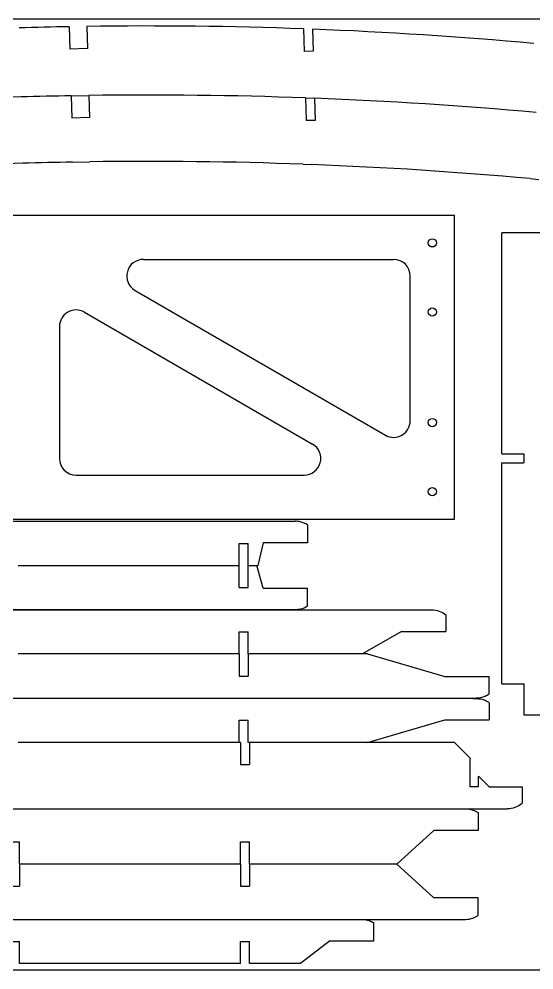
# Model space of a CAD drawing. Header units: millimetres. Extents: x -591 to -200, y 182 to 518.
# Drawn here: x -545.14 to -521.85, y 269.88 to 312.88 of the extents above; entities that cross this region are included whole.
import ezdxf

# ---------------------------------------------------------------- set-up
doc = ezdxf.new("R2010")
doc.units = ezdxf.units.MM
doc.header["$MEASUREMENT"] = 0
doc.layers.add('pic', color=7, linetype='Continuous')

msp = doc.modelspace()

# ---------------------------------------------------------------- linework, layer by layer
at = {"color": 7, "linetype": 'Continuous', "lineweight": 25}
for p, q in [((-542.8701, 312.5332), (-542.8402, 311.5227)), ((-532.27, 312.4351), (-532.2396, 311.4087)), ((-545.0531, 309.3557), (-555.0547, 309.0595)), ((-542.7791, 309.4097), (-542.7492, 308.3992)), ((-532.1791, 309.3116), (-532.1487, 308.2851)), ((-544.9644, 306.357), (-554.9659, 306.0608)), ((-580.049, 304.0089), (-525.4455, 304.0089)), ((-525.4455, 290.2589), (-525.4455, 304.0089)), ((-521.3036, 303.2159), (-523.3036, 303.2159)), ((-523.3036, 293.2159), (-523.3036, 303.2159)), ((-539.5189, 302.0089), (-528.1955, 302.0089)), ((-527.4455, 294.7137), (-527.4455, 301.2589)), ((-539.8942, 300.6095), (-528.5709, 294.0644)), ((-542.188, 299.6254), (-531.8647, 293.6582)), ((-543.3134, 298.976), (-543.3134, 293.0089)), ((-523.3036, 282.8159), (-523.3036, 292.8159)), ((-542.5634, 292.2589), (-532.24, 292.2589)), ((-580.049, 290.2589), (-525.4455, 290.2589)), ((-532.0946, 290.0111), (-532.0946, 289.1888)), ((-545.1812, 288.1685), (-535.1812, 288.1685)), ((-545.1812, 288.1685), (-535.1812, 288.1685)), ((-535.1812, 287.1685), (-535.1812, 288.1685)), ((-534.7812, 288.1685), (-534.3385, 288.1685)), ((-534.7812, 287.1685), (-534.7812, 288.1685)), ((-535.1812, 287.1685), (-534.7812, 287.1685)), ((-532.0946, 286.3259), (-532.0946, 287.1482)), ((-525.8388, 285.9457), (-525.8388, 285.1885)), ((-535.1812, 284.1685), (-545.1812, 284.1685)), ((-535.1812, 284.1685), (-545.1812, 284.1685)), ((-529.6056, 284.1685), (-534.7812, 284.1685)), ((-529.3735, 284.1685), (-534.7812, 284.1685)), ((-523.8748, 282.3704), (-523.8748, 283.1485)), ((-523.8748, 281.9666), (-523.8748, 281.1885)), ((-521.4355, 281.3947), (-522.2836, 281.3947)), ((-535.1812, 280.1685), (-545.1812, 280.1685)), ((-535.1226, 280.1685), (-545.1226, 280.1685)), ((-529.3735, 280.1685), (-534.7812, 280.1685)), ((-525.4392, 280.1685), (-534.7226, 280.1685)), ((-522.361, 277.4392), (-522.361, 278.1485)), ((-524.3735, 276.9941), (-524.3735, 276.1885)), ((-535.1226, 274.6685), (-545.1226, 274.6685)), ((-535.1226, 274.6685), (-545.1226, 274.6685)), ((-528.0465, 274.6685), (-534.7226, 274.6685)), ((-528.0465, 274.6685), (-534.7226, 274.6685)), ((-524.3735, 272.3429), (-524.3735, 273.1485)), ((-529.0996, 272.0241), (-529.0996, 271.1885)), ((-535.1226, 270.1685), (-545.1226, 270.1685)), ((-532.4119, 270.1685), (-534.7226, 270.1685))]:
    msp.add_line(p, q, dxfattribs=at)
for p, q in [((-542.0701, 312.5459), (-542.0405, 311.5464)), ((-531.8694, 312.4201), (-531.8398, 311.4205)), ((-542.0405, 311.5464), (-542.8402, 311.5227)), ((-531.8398, 311.4205), (-532.2396, 311.4087)), ((-542.7791, 309.4097), (-541.9792, 309.4224)), ((-541.9792, 309.4224), (-541.9496, 308.4229)), ((-532.1791, 309.3116), (-531.7785, 309.2965)), ((-531.7785, 309.2965), (-531.7489, 308.297)), ((-541.9496, 308.4229), (-542.7492, 308.3992)), ((-531.7489, 308.297), (-532.1487, 308.2851)), ((-542.7253, 306.4102), (-541.9377, 306.4227)), ((-532.2884, 306.3136), (-531.894, 306.2988)), ((-522.0247, 305.6636), (-521.6296, 305.6275)), ((-523.3036, 293.2159), (-522.3036, 293.2159)), ((-522.3036, 293.2159), (-522.3036, 292.8159)), ((-523.3036, 292.8159), (-522.3036, 292.8159)), ((-579.3419, 290.1685), (-532.6489, 290.1685)), ((-535.1812, 288.1685), (-535.1812, 289.1685)), ((-535.1812, 289.1685), (-534.7812, 289.1685)), ((-534.7812, 288.1685), (-534.7812, 289.1685)), ((-534.0946, 289.1888), (-534.3385, 288.1685)), ((-532.0946, 289.1888), (-534.0946, 289.1888)), ((-534.7812, 288.1685), (-534.3812, 288.1685)), ((-534.0946, 287.1482), (-534.3812, 288.1685)), ((-534.0946, 287.1482), (-532.0946, 287.1482)), ((-585.5184, 286.1685), (-526.4724, 286.1685)), ((-535.1812, 284.1685), (-535.1812, 285.1685)), ((-535.1812, 285.1685), (-534.7812, 285.1685)), ((-534.7812, 284.1685), (-534.7812, 285.1685)), ((-527.8388, 285.1885), (-529.6056, 284.1685)), ((-527.8388, 285.1885), (-525.8388, 285.1885)), ((-535.1812, 284.1685), (-535.1812, 283.1685)), ((-534.7812, 284.1685), (-534.7812, 283.1685)), ((-529.3735, 284.1685), (-525.8748, 283.1485)), ((-535.1812, 283.1685), (-534.7812, 283.1685)), ((-525.8748, 283.1485), (-523.8748, 283.1485)), ((-523.3036, 282.8159), (-522.2836, 282.8159)), ((-522.2836, 281.3947), (-522.2836, 282.8159)), ((-587.2096, 282.1685), (-524.7812, 282.1685)), ((-587.2096, 282.1685), (-524.7812, 282.1685)), ((-535.1812, 280.1685), (-535.1812, 281.1685)), ((-535.1812, 281.1685), (-534.7812, 281.1685)), ((-534.7812, 280.1685), (-534.7812, 281.1685)), ((-529.3735, 280.1685), (-525.8748, 281.1885)), ((-525.8748, 281.1885), (-523.8748, 281.1885)), ((-535.1226, 280.1685), (-535.1226, 279.1685)), ((-534.7226, 280.1685), (-534.7226, 279.1685)), ((-524.7426, 279.472), (-525.4392, 280.1685)), ((-535.1226, 279.1685), (-534.7226, 279.1685)), ((-524.7426, 279.472), (-524.7426, 278.1685)), ((-524.3631, 278.1685), (-524.361, 278.6485)), ((-523.861, 278.1485), (-524.361, 278.6485)), ((-524.3775, 278.1685), (-524.7426, 278.1685)), ((-522.361, 278.1485), (-523.861, 278.1485)), ((-588.8341, 277.1685), (-523.0396, 277.1685)), ((-586.9327, 277.1685), (-524.9411, 277.1685)), ((-526.3735, 276.1885), (-528.0465, 274.6685)), ((-524.3735, 276.1885), (-526.3735, 276.1885)), ((-545.9226, 275.6685), (-545.1226, 275.6685)), ((-545.1226, 274.6685), (-545.1226, 275.6685)), ((-535.1226, 274.6685), (-535.1226, 275.6685)), ((-535.1226, 275.6685), (-534.7226, 275.6685)), ((-534.7226, 274.6685), (-534.7226, 275.6685)), ((-545.1226, 274.6685), (-545.1226, 273.6685)), ((-535.1226, 274.6685), (-535.1226, 273.6685)), ((-534.7226, 274.6685), (-534.7226, 273.6685)), ((-526.3735, 273.1485), (-528.0465, 274.6685)), ((-545.9226, 273.6685), (-545.1226, 273.6685)), ((-535.1226, 273.6685), (-534.7226, 273.6685)), ((-524.3735, 273.1485), (-526.3735, 273.1485)), ((-586.9327, 272.1685), (-524.9411, 272.1685)), ((-582.2352, 272.1685), (-529.6385, 272.1685)), ((-545.5226, 271.1685), (-545.1226, 271.1685)), ((-545.1226, 270.1685), (-545.1226, 271.1685)), ((-535.1226, 270.1685), (-535.1226, 271.1685)), ((-535.1226, 271.1685), (-534.7226, 271.1685)), ((-534.7226, 270.1685), (-534.7226, 271.1685)), ((-531.0996, 271.1885), (-532.4119, 270.1685)), ((-529.0996, 271.1885), (-531.0996, 271.1885))]:
    msp.add_line(p, q)
for centre in [(-526.4455, 302.7589), (-526.4455, 299.6339), (-526.4455, 294.6339), (-526.4455, 291.5089)]:
    msp.add_circle(centre, 0.1875, dxfattribs=at)
for centre, radius, start, end in [((-539.3743, 117.623), 194.9415, 91.027511, 91.696062), ((-539.3743, 117.623), 194.9415, 87.911501, 90.792359), ((-539.3743, 117.623), 194.9415, 84.84122, 87.793671), ((-539.2834, 114.4995), 194.9415, 91.027511, 91.696062), ((-539.2834, 114.4995), 194.9415, 87.911501, 90.792359), ((-539.2834, 114.4995), 194.9415, 84.84122, 87.793671), ((-539.2834, 114.4995), 191.9415, 91.027511, 91.696062), ((-539.2834, 114.4995), 191.9415, 87.911501, 90.792359), ((-539.2834, 114.4995), 191.9415, 84.84122, 87.793671), ((-539.5189, 301.2589), 0.75, 90, 239.97109), ((-528.1955, 301.2589), 0.75, 0, 90), ((-542.5634, 298.976), 0.75, 59.97109, 180), ((-528.1955, 294.7137), 0.75, 239.97109, 0), ((-532.24, 293.0089), 0.75, 270, 59.97109), ((-542.5634, 293.0089), 0.75, 180, 270)]:
    msp.add_arc(centre, radius, start, end, dxfattribs=at)
for points, knots in [([(-532.0946, 290.0111), (-532.1914, 290.0725), (-532.3006, 290.1171), (-532.4123, 290.1423), (-532.4897, 290.1598), (-532.5696, 290.1685), (-532.6489, 290.1685)], [0, 0, 0, 0, 0.00873067, 0.00873067, 0.00873067, 0.014726738, 0.014726738, 0.014726738, 0.014726738]), ([(-532.6489, 286.1685), (-547.5025, 286.1685), (-562.3561, 286.1685), (-577.2096, 286.1685), (-577.2096, 286.1685), (-577.2096, 286.1685), (-577.2096, 286.1685), (-577.6607, 286.1685), (-578.1118, 286.1685), (-578.5629, 286.1685), (-578.8226, 286.1685), (-579.0822, 286.1685), (-579.3419, 286.1685)], [3375.7670673, 3375.7670673, 3375.7670673, 3375.7670673, 3376.8989098, 3376.8989098, 3376.8989098, 3376.8989098, 3376.8989098, 3376.8989098, 3376.9332825, 3376.9332825, 3376.9332825, 3376.9530696, 3376.9530696, 3376.9530696, 3376.9530696]), ([(-532.0946, 286.3259), (-532.1914, 286.2645), (-532.3006, 286.2199), (-532.4123, 286.1947), (-532.4897, 286.1772), (-532.5696, 286.1685), (-532.6489, 286.1685)], [0, 0, 0, 0, 0.00873067, 0.00873067, 0.00873067, 0.014726738, 0.014726738, 0.014726738, 0.014726738]), ([(-526.4724, 286.1685), (-526.3593, 286.1685), (-526.2445, 286.1493), (-526.1377, 286.112), (-526.03, 286.0745), (-525.9273, 286.0175), (-525.8388, 285.9457)], [0, 0, 0, 0, 0.008621511, 0.008621511, 0.008621511, 0.017316833, 0.017316833, 0.017316833, 0.017316833]), ([(-524.7812, 282.1685), (-524.2704, 282.1836), (-524.1599, 282.2134), (-524.0589, 282.26), (-523.9939, 282.2899), (-523.9318, 282.3271), (-523.8748, 282.3704)], [0, 0, 0, 0, 0.008478646, 0.008478646, 0.008478646, 0.013886313, 0.013886313, 0.013886313, 0.013886313]), ([(-524.7812, 282.1685), (-524.2704, 282.1533), (-524.1599, 282.1236), (-524.0589, 282.077), (-523.9939, 282.0471), (-523.9318, 282.0098), (-523.8748, 281.9666)], [0, 0, 0, 0, 0.008478646, 0.008478646, 0.008478646, 0.013886313, 0.013886313, 0.013886313, 0.013886313]), ([(-522.361, 277.4392), (-522.4408, 277.3633), (-522.5349, 277.3002), (-522.6354, 277.2551), (-522.7359, 277.2099), (-522.8456, 277.1815), (-522.9553, 277.1721), (-522.9834, 277.1697), (-523.0115, 277.1685), (-523.0396, 277.1685)], [0, 0, 0, 0, 0.008395377, 0.008395377, 0.008395377, 0.016789596, 0.016789596, 0.016789596, 0.018904209, 0.018904209, 0.018904209, 0.018904209]), ([(-524.9411, 277.1685), (-524.8283, 277.1685), (-524.7139, 277.1493), (-524.6074, 277.1121), (-524.525, 277.0833), (-524.4456, 277.0434), (-524.3735, 276.9941)], [0, 0, 0, 0, 0.008595952, 0.008595952, 0.008595952, 0.015212655, 0.015212655, 0.015212655, 0.015212655]), ([(-524.9411, 272.1685), (-524.8283, 272.1685), (-524.7139, 272.1877), (-524.6074, 272.2249), (-524.525, 272.2537), (-524.4456, 272.2936), (-524.3735, 272.3429)], [0, 0, 0, 0, 0.008595952, 0.008595952, 0.008595952, 0.015212655, 0.015212655, 0.015212655, 0.015212655]), ([(-529.6385, 272.1685), (-529.5195, 272.1685), (-529.3987, 272.1487), (-529.2862, 272.1098), (-529.2215, 272.0875), (-529.1586, 272.0587), (-529.0996, 272.0241)], [0, 0, 0, 0, 0.009073481, 0.009073481, 0.009073481, 0.01424077, 0.01424077, 0.01424077, 0.01424077])]:
    msp.add_open_spline(points, degree=3, knots=knots, dxfattribs=at)
at = {"layer": 'pic', "color": 1}
msp.add_lwpolyline([(-591.4244, 269.8799), (-477.9244, 269.8799), (-477.9244, 312.8799), (-591.4244, 312.8799)], close=True, dxfattribs=at)

doc.saveas('drawing.dxf')
